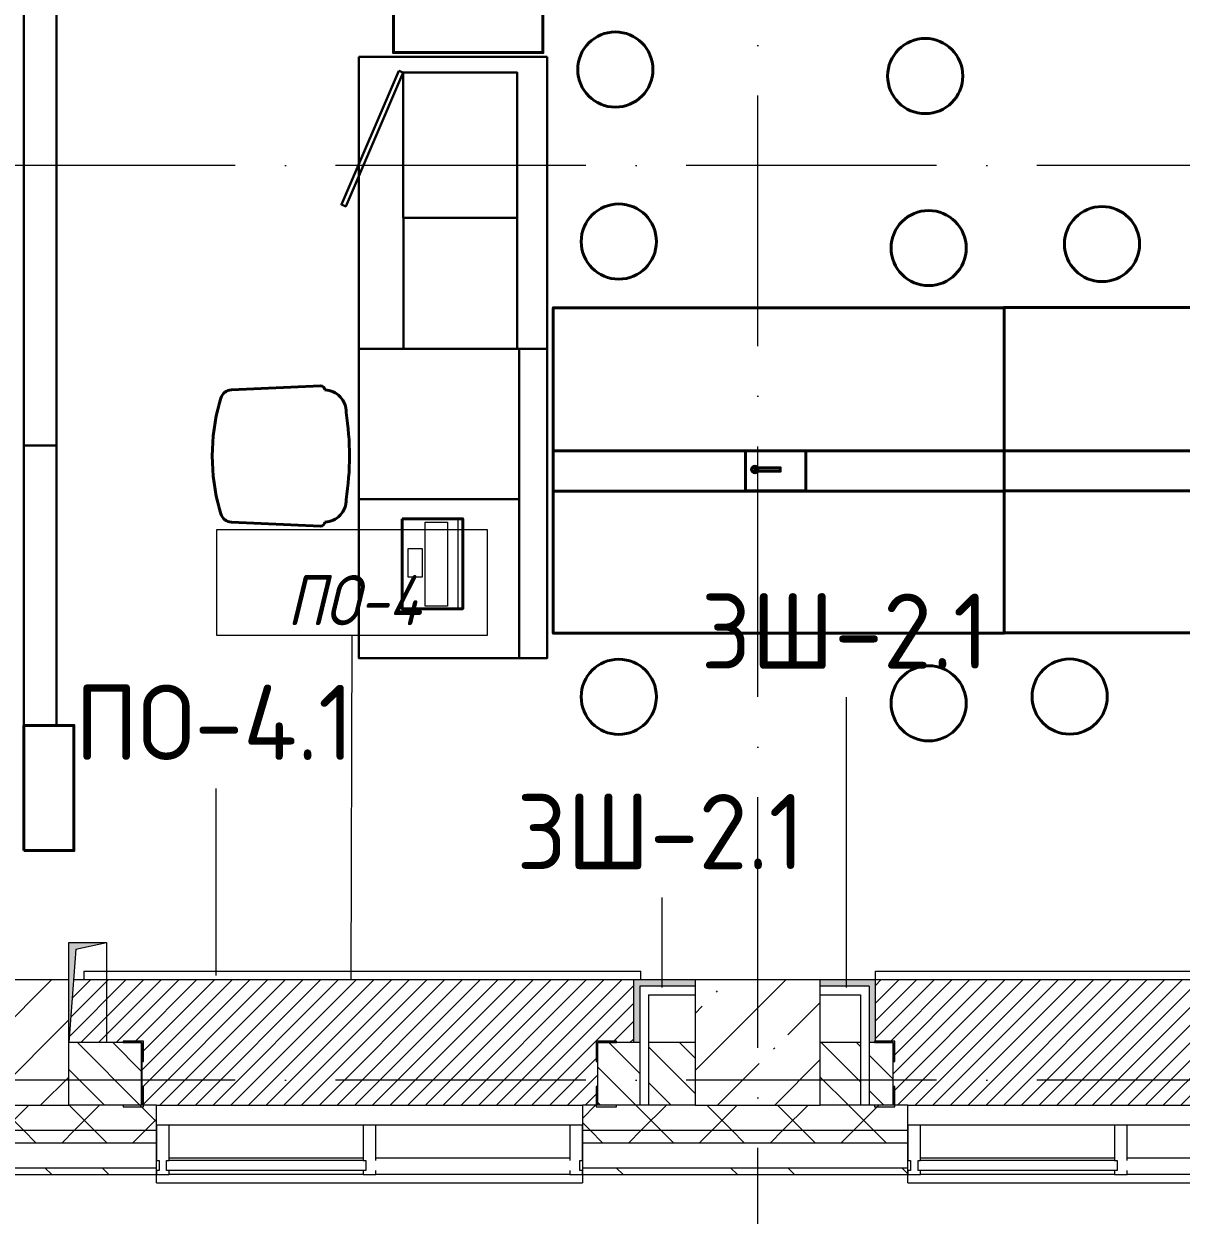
# Model space of a CAD drawing. Header units: millimetres. Extents: x -6467 to 105918, y -7090 to 92481.
# Drawn here: x 50670 to 55291, y -2358 to 2397 of the extents above; entities that cross this region are included whole.
import ezdxf

# ---------------------------------------------------------------- set-up
doc = ezdxf.new("R2010")
doc.units = ezdxf.units.MM
doc.linetypes.add('50_200_ШТРИХ_1Т_ш5_п1_п1_', pattern=[1400, 1000, -200, 0, -200])
for name, color, linetype, lineweight in [('A-FLOR', 7, 'Continuous', 9), ('A-FLOR-IDEN', 7, 'Continuous', 9), ('A-GLAZ', 7, 'Continuous', 5), ('A-GLAZ-CWMG', 7, 'Continuous', 9), ('A-GLAZ-CWMG-1', 7, 'Continuous', 20), ('A-WALL', 7, 'Continuous', 5), ('A-WALL-FNSH-1', 7, 'Continuous', 5), ('A-WALL-IDEN', 7, 'Continuous', 9), ('I-WALL', 7, 'Continuous', 5), ('S-COLS', 7, 'Continuous', 9), ('S-COLS-1', 7, 'Continuous', 5)]:
    doc.layers.add(name, color=color, linetype=linetype, lineweight=lineweight)
for name, color, linetype, lineweight, true_color in [('A-FLOR-PATT-1', 7, 'Continuous', 5, 0xd61c12), ('A-GENM-1', 7, 'Continuous', 9, 0xaaaaaa), ('A-GENM-2', 7, 'Continuous', 20, 0xaaaaaa), ('A-WALL-1', 7, 'Continuous', 5, 0x77b143), ('A-WALL-3', 7, 'Continuous', 5, 0x787878), ('M-EQPM-1', 7, 'Continuous', 9, 0xaaaaaa), ('M-EQPM-2', 7, 'Continuous', 9, 0xe2e2e2), ('мебель 2 этаж-1', 7, 'Continuous', 40, 0xaaaaaa), ('Оси-3', 7, '50_200_ШТРИХ_1Т_ш5_п1_п1_', 9, 0xaaaaaa), ('ТХ_функционал-2', 7, 'Continuous', 40, 0xaaaaaa), ('ТХ_функционал-4', 7, 'Continuous', 20, 0xaaaaaa), ('ТХ_функционал-9', 7, 'Continuous', 30, 0xaaaaaa)]:
    doc.layers.add(name, color=color, linetype=linetype, lineweight=lineweight, true_color=true_color)
doc.styles.add('GOST Common', font='GOST_Common.ttf', dxfattribs={"height": 300})
doc.styles.add('GOST Common_I', font='GOST_Common Italic.ttf', dxfattribs={"width": 0.9, "height": 200})
pattern_1 = [(45, (0, 0), (-141.42136, 141.42136), []), (135, (0, 0), (-141.42136, -141.42136), [])]

# ---------------------------------------------------------------- blocks, each defined once
blk = doc.blocks.new('BSC_Колонна _Прямоугольная - 500х500-V71-АИ_План этажа Радиаторы_2')
at = {"layer": 'S-COLS-1'}
h = blk.add_hatch(dxfattribs=at)
h.set_pattern_fill('FP_99', color=256, style=0, pattern_type=2)
h.set_pattern_definition([(45, (-50600, 1668.96), (-228.0985, 228.0985), []), (45, (-50371.9, 1668.96), (-228.0985, 228.0985), [403.225, -80.645, 6.706, -73.939])])
h.paths.add_polyline_path([(-250, -250), (250, -250), (250, 250), (-250, 250), (-250, -50.9)])
for p, q in [((250, 250), (-250, 250)), ((-250, 250), (-250, -250)), ((250, -250), (250, 0)), ((-250, -250), (250, -250))]:
    blk.add_line(p, q, dxfattribs=at)
blk = doc.blocks.new('BSC_Колонна _Прямоугольная - 500х500-V73-АИ_План этажа Радиаторы_2')
at = {"layer": 'S-COLS-1'}
h = blk.add_hatch(dxfattribs=at)
h.set_pattern_fill('FP_101', color=256, style=0, pattern_type=2)
h.set_pattern_definition([(45, (-53600, 1668.96), (-228.0985, 228.0985), []), (45, (-53371.9, 1668.96), (-228.0985, 228.0985), [403.225, -80.645, 6.706, -73.939])])
h.paths.add_polyline_path([(-111.1, -250), (250, -250), (250, 250), (-250, 250), (-250, -250)])
for p, q in [((250, 250), (-250, 250)), ((-250, 250), (-250, -250)), ((250, -250), (250, 250)), ((-250, -250), (250, -250))]:
    blk.add_line(p, q, dxfattribs=at)
blk = doc.blocks.new('Прямоугольный импост - Импост структурный с накладкой - 180мм-22437111-АИ_План этажа Радиаторы_2')
at = {"layer": 'A-GLAZ-CWMG-1'}
for p, q in [((-50, 0), (-50, 17)), ((-50, 17), (0, 17)), ((0, 0), (-10, 0)), ((-10, 0), (-10, -40)), ((0, 17), (0, 0)), ((-50, -180), (-50, -40)), ((-10, -40), (0, -40)), ((0, -40), (0, -180)), ((0, -180), (-50, -180))]:
    blk.add_line(p, q, dxfattribs=at)
blk = doc.blocks.new('Прямоугольный импост - Импост структурный с накладкой - 180мм-V234-АИ_План этажа Радиаторы_2')
at = {"layer": 'A-GLAZ-CWMG'}
for p, q in [((30725, -1999), (29950, -1999)), ((30725, -2139), (29950, -2139)), ((30725, -2179), (29950, -2179)), ((30725, -2196), (29950, -2196))]:
    blk.add_line(p, q, dxfattribs=at)
blk = doc.blocks.new('Прямоугольный импост - Импост структурный с накладкой - 180мм-V232-АИ_План этажа Радиаторы_2')
at = {"layer": 'A-GLAZ-CWMG'}
for p, q in [((6637, 55111), (5862, 55111)), ((6637, 54914), (5862, 54914))]:
    blk.add_line(p, q, dxfattribs=at)
blk = doc.blocks.new('Прямоугольный импост - Импост структурный с накладкой - 180мм-V237-АИ_План этажа Радиаторы_2')
at = {"layer": 'A-GLAZ-CWMG-1'}
for p, q in [((-25, 0), (-25, 17)), ((-25, 17), (25, 17)), ((-15, 0), (-25, 0)), ((-15, -40), (-15, 0)), ((25, 17), (25, 0)), ((-25, -180), (-25, -40)), ((-25, -40), (-15, -40)), ((25, -40), (25, -180)), ((25, -180), (-25, -180))]:
    blk.add_line(p, q, dxfattribs=at)
blk = doc.blocks.new('Прямоугольный импост - Импост структурный с накладкой - 180мм-22437157-АИ_План этажа Радиаторы_2')
at = {"layer": 'A-GLAZ-CWMG-1'}
for p, q in [((0, 17), (-50, 17)), ((-50, 17), (-50, 0)), ((-50, 0), (-40, 0)), ((-40, 0), (-40, -40)), ((-10, -40), (-10, 0)), ((-10, 0), (0, 0)), ((0, 0), (0, 17)), ((-40, -40), (-50, -40)), ((-50, -40), (-50, -180)), ((0, -40), (-10, -40)), ((0, -180), (0, -40)), ((-50, -180), (0, -180))]:
    blk.add_line(p, q, dxfattribs=at)
blk = doc.blocks.new('Канал вертикальный прямоугольный - Шахта - значок проема-V341-АИ_План этажа Радиаторы_2')
at = {"layer": 'M-EQPM-2'}
blk.add_hatch(color=256, dxfattribs=at).paths.add_polyline_path([(-75, -200), (-47.5, 172.5), (72.4, 200), (-75, 200)])
at = {"layer": 'M-EQPM-1'}
for p, q in [((-75, -200), (-75, 200)), ((-75, 200), (75, 200)), ((-47.5, 172.5), (75, 200)), ((75, 200), (75, -200)), ((-47.5, 172.5), (-75, -200)), ((75, -200), (-75, -200))]:
    blk.add_line(p, q, dxfattribs=at)
blk = doc.blocks.new('Фахверк _газобетон торцы_290 - Фахверк _газобетон торцы_-25572820-АИ_План этажа Радиаторы_2')
at = {"layer": 'A-GENM-2'}
for p, q in [((89406, 11134.7), (89325, 11134.7)), ((89325, 11134.7), (89325, 11128.7)), ((89325, 11128.7), (89400, 11128.7)), ((89400, 11128.7), (89400, 11053.7)), ((89406, 11053.7), (89406, 11134.7)), ((89400, 11053.7), (89406, 11053.7)), ((89400, 10953.7), (89400, 10878.7)), ((89406, 10953.7), (89400, 10953.7)), ((89406, 10872.7), (89406, 10953.7)), ((89400, 10878.7), (89325, 10878.7)), ((89325, 10878.7), (89325, 10872.7)), ((89325, 10872.7), (89406, 10872.7))]:
    blk.add_line(p, q, dxfattribs=at)
blk = doc.blocks.new('Фахверк _газобетон торцы_291 - Фахверк _газобетон торцы_-25572840-АИ_План этажа Радиаторы_2')
at = {"layer": 'A-GENM-2'}
for p, q in [((89406, 11134.7), (89325, 11134.7)), ((89325, 11134.7), (89325, 11128.7)), ((89325, 11128.7), (89400, 11128.7)), ((89400, 11128.7), (89400, 11053.7)), ((89406, 11053.7), (89406, 11134.7)), ((89400, 11053.7), (89406, 11053.7)), ((89400, 10953.7), (89400, 10878.7)), ((89406, 10953.7), (89400, 10953.7)), ((89406, 10872.7), (89406, 10953.7)), ((89400, 10878.7), (89325, 10878.7)), ((89325, 10878.7), (89325, 10872.7)), ((89325, 10872.7), (89406, 10872.7))]:
    blk.add_line(p, q, dxfattribs=at)
blk = doc.blocks.new('Фахверк _газобетон торцы_292 - Фахверк _газобетон торцы_-25572860-АИ_План этажа Радиаторы_2')
at = {"layer": 'A-GENM-2'}
for p, q in [((89406, 11134.7), (89325, 11134.7)), ((89325, 11134.7), (89325, 11128.7)), ((89325, 11128.7), (89400, 11128.7)), ((89400, 11128.7), (89400, 11053.7)), ((89406, 11053.7), (89406, 11134.7)), ((89400, 11053.7), (89406, 11053.7)), ((89400, 10953.7), (89400, 10878.7)), ((89406, 10953.7), (89400, 10953.7)), ((89406, 10872.7), (89406, 10953.7)), ((89400, 10878.7), (89325, 10878.7)), ((89325, 10878.7), (89325, 10872.7)), ((89325, 10872.7), (89406, 10872.7))]:
    blk.add_line(p, q, dxfattribs=at)
blk = doc.blocks.new('Отлив_СКБ - Отлив витража-V387-АИ_План этажа Радиаторы_2')
at = {"layer": 'A-GLAZ'}
for p, q in [((0, 67.4), (0, 100)), ((1700, 100), (0, 100)), ((1700, 100), (1700, 67.4)), ((50, 2), (825, 2)), ((875, 2), (1650, 2)), ((825, 0), (50, 0)), ((1650, 0), (875, 0))]:
    blk.add_line(p, q, dxfattribs=at)
blk = doc.blocks.new('мебель 2 этаж-28800768-АИ_План этажа Радиаторы_2')
at = {"layer": 'ТХ_функционал-2'}
for p, q in [((54117.4, 2667), (53762.2, 2651.3)), ((53720.3, 2618.5), (53714.8, 2599.7)), ((53714.8, 2175.1), (53720.3, 2156.4)), ((53762.2, 2123.5), (54117.4, 2107.8))]:
    blk.add_line(p, q, dxfattribs=at)
at = {"layer": 'ТХ_функционал-2', "flags": 128}
for points in [[(54408.3, 5297.5), (55006.3, 5297.5), (55006.3, 3997.6), (54409.2, 3997.6), (54409.2, 5297.5)], [(56847.3, 2980.1), (56847.3, 1680.1), (55047.3, 1680.1), (55047.3, 2979.2), (56847.3, 2979.2)], [(58647.3, 2981.1), (58647.3, 1681.1), (56847.3, 1681.1), (56847.3, 2980.1), (58647.3, 2980.1)], [(56847.2, 2247.9), (56847.2, 2407.7), (55047.3, 2407.7), (55047.3, 2247.5), (56847.2, 2247.5)], [(55814.2, 2407.5), (56055.1, 2407.5), (56055.1, 2247.7), (55814.2, 2247.7), (55814.2, 2407.5)], [(58647.2, 2248.8), (58647.2, 2408.6), (56847.3, 2408.6), (56847.3, 2248.4), (58647.2, 2248.4)]]:
    blk.add_lwpolyline(points, dxfattribs=at)
for points in [[(55851.6, 2340.7), (55851.6, 2326.5), (55953.8, 2326.5), (55953.8, 2340.7)], [(54444.1, 2136.8), (54444.1, 1777.8), (54686.1, 1777.8), (54686.1, 2136.8)], [(52933.7, 812.2), (52933.7, 1312.2), (53133.7, 1312.2), (53133.7, 812.2)]]:
    blk.add_lwpolyline(points, close=True, dxfattribs=at)
at = {"layer": 'ТХ_функционал-2'}
for centre, radius in [((55295.2, 3929.8), 150), ((56532.2, 3903.8), 150), ((55309, 3243.2), 150), ((57238.2, 3233.2), 150), ((56546, 3217.2), 150), ((55851.6, 2333.6), 12.9), ((55309, 1426.2), 150), ((57109, 1427.2), 150), ((56546, 1400.2), 150)]:
    blk.add_circle(centre, radius, dxfattribs=at)
for centre, radius, start, end in [((54118, 2649.5), 17.6, 4.7434, 91.8292), ((53764.2, 2605.5), 45.8, 92.5404, 163.5801), ((54133.7, 2564.8), 86.4, 357.5378, 88.736), ((54479, 2387.4), 793.2, 164.4748, 195.5252), ((53128.3, 2387.5), 1105.5, 350.9686, 9.0314), ((54133.7, 2210.3), 86.4, 271.264, 2.4622), ((53764.2, 2169.3), 45.8, 196.4199, 267.4596), ((54118, 2125.3), 17.6, 268.1708, 355.2566)]:
    blk.add_arc(centre, radius, start, end, dxfattribs=at)
at = {"layer": 'ТХ_функционал-4'}
for p, q in [((53775.9, 2651.9), (54117.4, 2667)), ((53775.9, 2122.9), (54117.4, 2107.8)), ((54665.9, 2136.8), (54665.9, 1777.8))]:
    blk.add_line(p, q, dxfattribs=at)
at = {"layer": 'ТХ_функционал-4', "flags": 128}
for points in [[(54624.5, 2123.2), (54624.5, 1788.2), (54536.5, 1788.2), (54536.5, 2123.2)], [(54524.2, 2018.1), (54524.2, 1903.6), (54467.5, 1903.6), (54467.5, 2018.1)]]:
    blk.add_lwpolyline(points, close=True, dxfattribs=at)
at = {"layer": 'ТХ_функционал-9'}
blk.add_line((54270.8, 3980.5), (55022.9, 3980.5), dxfattribs=at)
at = {"layer": 'ТХ_функционал-9', "flags": 128}
for points in [[(53064.5, 2429.7), (53064.5, 4434.7), (52933.7, 4434.7), (52933.7, 2429.7)], [(54431.1, 3924.7), (54201.5, 3390.6), (54219.1, 3383.3), (54448.6, 3917.4)], [(52933.7, 2429.7), (52933.7, 1312.2), (53064.5, 1312.2), (53064.5, 2429.7)]]:
    blk.add_lwpolyline(points, close=True, dxfattribs=at)
for points in [[(54270.8, 3980.5), (54270.8, 1580.5), (55023.1, 1580.5), (55023.1, 3980.6)], [(54448.6, 3917.4), (54448.6, 3337.7), (54903.7, 3337.7), (54903.7, 3917.5), (54448.6, 3917.5)], [(54448.8, 2815.5), (54448.8, 3337.7), (54903.7, 3337.7), (54903.7, 2815.5), (54448.8, 2815.5)], [(54271, 2215.5), (54271, 2815.5), (54910.9, 2815.5), (54910.9, 2215.5), (54271, 2215.5)], [(55024.4, 2815.5), (54910.9, 2815.5), (54910.9, 1582.7)]]:
    blk.add_lwpolyline(points, dxfattribs=at)
blk = doc.blocks.new('AAR_СКБ_Марка_Перекрытия_1 мм - Марка пола-27961726-АИ_План этажа Радиаторы_2')
at = {"layer": 'A-FLOR-IDEN'}
for p, q in [((2.723, 2.101), (-2.69, 2.101)), ((-2.69, 2.101), (-2.69, 0)), ((2.723, 0), (2.723, 2.101)), ((-2.69, 0), (2.723, 0))]:
    blk.add_line(p, q, dxfattribs=at)

msp = doc.modelspace()

# ---------------------------------------------------------------- hatches: boundary and pattern name
at = {"layer": 'A-FLOR-PATT-1'}
h = msp.add_hatch(dxfattribs=at)
h.set_pattern_fill('FP_277', color=256, style=0, pattern_type=2)
h.set_pattern_definition([(45, (52100, -1668.96), (-35.3553, 35.3553), [])])
h.paths.add_polyline_path([(52658.4, -1919), (52955.4, -1918.1), (52955.4, -1844), (52960.4, -1844), (52960.4, -1744), (52955.4, -1744), (52955.4, -1663), (53036.4, -1663), (53036.4, -1669), (53104, -1669), (53104, -1419), (50868.5, -1419), (50850, -1669), (51066.4, -1669), (51066.4, -1663), (51147.4, -1663), (51147.4, -1744), (51141.4, -1744), (51141.4, -1844), (51147.4, -1844), (51147.4, -1919), (51827.9, -1919)])
h = msp.add_hatch(dxfattribs=at)
h.set_pattern_fill('FP_278', color=256, style=0, pattern_type=2)
h.set_pattern_definition([(45, (56600, -1668.96), (-35.3553, 35.3553), [])])
h.paths.add_polyline_path([(58471.9, -1919), (58955.4, -1919), (58955.4, -1844), (58960.4, -1844), (58960.4, -1744), (58955.4, -1744), (58955.4, -1663), (59036.4, -1663), (59036.4, -1669), (59100, -1669), (59100, -1419), (54070, -1419), (54070.6, -1663), (54147.4, -1663), (54147.4, -1744), (54141.4, -1744), (54141.4, -1844), (54147.4, -1844), (54147.4, -1919), (55955.4, -1918.1), (55955.4, -1844), (55960.4, -1844), (55960.4, -1744), (55955.4, -1744), (55955.4, -1663), (56036.4, -1663), (56036.4, -1669), (57066.4, -1669), (57066.8, -1663), (57147.4, -1663), (57147.4, -1744), (57141.4, -1744), (57141.4, -1844), (57147.4, -1844), (57147.4, -1919), (57641.4, -1919)])
at = {"layer": 'A-WALL'}
h = msp.add_hatch(dxfattribs=at)
h.set_pattern_fill('FP_125', color=256, style=0, pattern_type=2)
h.set_pattern_definition(pattern_1)
h.paths.add_polyline_path([(99166.3, -2019), (101250, -2019), (101250, -1919), (92065.3, -1919), (92065.3, -2019), (95844.3, -2019)])
h.paths.add_polyline_path([(90365.3, -2019), (90365.3, -1919), (82525, -1919), (82525, -2019), (90030.8, -2019)])
h.paths.add_polyline_path([(81400, -2019), (81675, -2019), (81675, -1919), (80400, -1919), (80400, -2019), (81310.6, -2019)])
h.paths.add_polyline_path([(70900, -2019), (72700, -2019), (72700, -1919), (70900, -1919)])
h.paths.add_polyline_path([(69200, -2019), (69200, -1919), (67900, -1919), (67900, -2019), (68853.1, -2019)])
h.paths.add_polyline_path([(66200, -2019), (66200, -1919), (64900, -1919), (64900, -2019), (65946.4, -2019)])
h.paths.add_polyline_path([(63039.6, -2019), (63200, -2019), (63200, -1919), (61900, -1919), (61900, -2019), (62624.4, -2019)])
h.paths.add_polyline_path([(57200, -2019), (57200, -1919), (55900, -1919), (55900, -2019), (56810.9, -2019)])
h.paths.add_polyline_path([(58900, -2019), (60200, -2019), (60200, -1919), (58900, -1919)])
h.paths.add_polyline_path([(52900, -2019), (54200, -2019), (54200, -1919), (52900, -1919)])
h.paths.add_polyline_path([(50997.4, -2019), (51200, -2019), (51200, -1919), (49900, -1919), (49900, -2019), (50166.9, -2019)])
h.paths.add_polyline_path([(46900, -2019), (48200, -2019), (48200, -1919), (46900, -1919)])
h.paths.add_polyline_path([(45183.9, -2019), (45200, -2019), (45200, -1919), (43900, -1919), (43900, -2019), (44353.4, -2019)])
h.paths.add_polyline_path([(41861.9, -2019), (42200, -2019), (42200, -1919), (40900, -1919), (40900, -2019), (41031.4, -2019)])
h.paths.add_polyline_path([(38539.9, -2019), (39200, -2019), (39200, -1919), (37600, -1919), (37600, -2019), (37709.4, -2019)])
h.paths.add_polyline_path([(34600, -2019), (35900, -2019), (35900, -1919), (34600, -1919)])
h.paths.add_polyline_path([(31895.9, -2019), (32900, -2019), (32900, -1919), (31600, -1919), (31600, -2019)])
h.paths.add_polyline_path([(29900, -2019), (29900, -1919), (28790, -1919), (28790, -2019), (29819.7, -2019)])
h.paths.add_polyline_path([(25667.2, -2019), (26900, -2019), (26900, -1919), (25600, -1919), (25600, -2019)])
h.paths.add_polyline_path([(23900, -2019), (23900, -1919), (22600, -1919), (22600, -2019), (23590.9, -2019)])
h.paths.add_polyline_path([(20268.9, -2019), (20900, -2019), (20900, -1919), (19600, -1919), (19600, -2019), (19853.7, -2019)])
h.paths.add_polyline_path([(14870.7, -2019), (14960, -2019), (14960, -1919), (13660, -1919), (13660, -2019), (14455.5, -2019)])
h.paths.add_polyline_path([(16660, -2019), (17900, -2019), (17900, -1919), (16660, -1919)])
h.paths.add_polyline_path([(12785, -2019), (12785, -1919), (7325.3, -1919), (7325.3, -2019), (12379.2, -2019)])
h.paths.add_polyline_path([(2828.5, -2019), (6450.3, -2019), (6450.3, -1919), (-2550, -1919), (-2550, -2019), (-493.5, -2019)])
h = msp.add_hatch(dxfattribs=at)
h.set_pattern_fill('FP_125', color=256, style=0, pattern_type=2)
h.set_pattern_definition(pattern_1)
h.paths.add_polyline_path([(99166.3, -2069), (101350, -2069), (101350, -2019), (92065.3, -2019), (92065.3, -2069), (95844.3, -2069)])
h.paths.add_polyline_path([(89200.3, -2069), (90365.3, -2069), (90365.3, -2019), (82525, -2019), (82525, -2069), (87539.3, -2069)])
h.paths.add_polyline_path([(81675, -2069), (81675, -2019), (80400, -2019), (80400, -2069), (81310.6, -2069)])
h.paths.add_polyline_path([(72590.4, -2069), (72700, -2069), (72700, -2019), (70900, -2019), (70900, -2069), (71759.9, -2069)])
h.paths.add_polyline_path([(68853.1, -2069), (69200, -2069), (69200, -2019), (67900, -2019), (67900, -2069), (68437.9, -2069)])
h.paths.add_polyline_path([(65946.4, -2069), (66200, -2069), (66200, -2019), (64900, -2019), (64900, -2069), (65115.9, -2069)])
h.paths.add_polyline_path([(62209.1, -2069), (63200, -2069), (63200, -2019), (61900, -2019), (61900, -2069)])
h.paths.add_polyline_path([(57200, -2069), (57200, -2019), (55900, -2019), (55900, -2069), (56810.9, -2069)])
h.paths.add_polyline_path([(58900, -2069), (60200, -2069), (60200, -2019), (58900, -2019)])
h.paths.add_polyline_path([(50997.4, -2069), (51200, -2069), (51200, -2019), (49900, -2019), (49900, -2069), (50166.9, -2069)])
h.paths.add_polyline_path([(53904.1, -2069), (54200, -2069), (54200, -2019), (52900, -2019), (52900, -2069), (53488.9, -2069)])
h.paths.add_polyline_path([(48200, -2069), (48200, -2019), (46900, -2019), (46900, -2069), (47675.4, -2069)])
h.paths.add_polyline_path([(42200, -2069), (42200, -2019), (40900, -2019), (40900, -2069), (41861.9, -2069)])
h.paths.add_polyline_path([(45183.9, -2069), (45200, -2069), (45200, -2019), (43900, -2019), (43900, -2069), (44353.4, -2069)])
h.paths.add_polyline_path([(39200, -2069), (39200, -2019), (37600, -2019), (37600, -2069), (38955.2, -2069)])
h.paths.add_polyline_path([(35900, -2069), (35900, -2019), (34600, -2019), (34600, -2069), (35217.9, -2069)])
h.paths.add_polyline_path([(31895.9, -2069), (32900, -2069), (32900, -2019), (31600, -2019), (31600, -2069)])
h.paths.add_polyline_path([(26497.7, -2069), (26900, -2069), (26900, -2019), (25600, -2019), (25600, -2069), (26082.4, -2069)])
h.paths.add_polyline_path([(28989.2, -2069), (29900, -2069), (29900, -2019), (28790, -2019), (28790, -2069)])
h.paths.add_polyline_path([(23900, -2069), (23900, -2019), (22600, -2019), (22600, -2069), (23590.9, -2069)])
h.paths.add_polyline_path([(19600, -2069), (20900, -2069), (20900, -2019), (19600, -2019)])
h.paths.add_polyline_path([(14870.7, -2069), (14960, -2069), (14960, -2019), (13660, -2019), (13660, -2069), (14455.5, -2069)])
h.paths.add_polyline_path([(16947, -2069), (17900, -2069), (17900, -2019), (16660, -2019), (16660, -2069)])
h.paths.add_polyline_path([(10303, -2069), (12785, -2069), (12785, -2019), (7325.3, -2019), (7325.3, -2069), (9472.5, -2069)])
h.paths.add_polyline_path([(5735.2, -2069), (6450.3, -2069), (6450.3, -2019), (-2600, -2019), (-2600, -2069), (5320, -2069)])
at = {"layer": 'A-WALL-1'}
for points in [[(53350, -1444), (53350, -1419), (53104, -1419), (53104, -1444), (53129, -1444)], [(54045, -1444), (54070, -1444), (54070, -1419), (53850, -1419), (53850, -1444)], [(53104, -1669), (53129, -1669), (53129, -1444), (53104, -1444), (53104, -1479)], [(54070, -1669), (54070, -1444), (54045, -1444), (54045, -1669)]]:
    msp.add_hatch(color=256, dxfattribs=at).paths.add_polyline_path(points)
at = {"layer": 'A-WALL-3'}
h = msp.add_hatch(dxfattribs=at)
h.set_pattern_fill('FP_124', color=256, style=0, pattern_type=2)
h.set_pattern_definition([(135, (0, 0), (-342.1478, -342.1478), []), (135, (228.1, 0), (-342.1478, -342.1478), [])])
h.paths.add_polyline_path([(101400, -2196), (101500, -2196), (101500, -2169), (92065.3, -2169), (92065.3, -2196), (101350, -2196)])
h.paths.add_polyline_path([(90365.3, -2196), (90365.3, -2169), (82525, -2169), (82525, -2196), (90030.8, -2196)])
h.paths.add_polyline_path([(81675, -2196), (81675, -2169), (80400, -2169), (80400, -2196), (81310.6, -2196)])
h.paths.add_polyline_path([(71759.9, -2196), (72700, -2196), (72700, -2169), (70900, -2169), (70900, -2196), (70929.4, -2196)])
h.paths.add_polyline_path([(68853.1, -2196), (69200, -2196), (69200, -2169), (67900, -2169), (67900, -2196), (68437.9, -2196)])
h.paths.add_polyline_path([(65946.4, -2196), (66200, -2196), (66200, -2169), (64900, -2169), (64900, -2196), (65115.9, -2196)])
h.paths.add_polyline_path([(62209.1, -2196), (63200, -2196), (63200, -2169), (61900, -2169), (61900, -2196)])
h.paths.add_polyline_path([(55900, -2196), (57200, -2196), (57200, -2169), (55900, -2169)])
h.paths.add_polyline_path([(60200, -2196), (60200, -2169), (58900, -2169), (58900, -2196), (60132.9, -2196)])
h.paths.add_polyline_path([(52900, -2196), (54200, -2196), (54200, -2169), (52900, -2169)])
h.paths.add_polyline_path([(50997.4, -2196), (51200, -2196), (51200, -2169), (49900, -2169), (49900, -2196), (50166.9, -2196)])
h.paths.add_polyline_path([(48200, -2196), (48200, -2169), (46900, -2169), (46900, -2196), (47675.4, -2196)])
h.paths.add_polyline_path([(45183.9, -2196), (45200, -2196), (45200, -2169), (43900, -2169), (43900, -2196), (44353.4, -2196)])
h.paths.add_polyline_path([(41031.4, -2196), (42200, -2196), (42200, -2169), (40900, -2169), (40900, -2196)])
h.paths.add_polyline_path([(38955.2, -2196), (39200, -2196), (39200, -2169), (37600, -2169), (37600, -2196), (38539.9, -2196)])
h.paths.add_polyline_path([(35217.9, -2196), (35900, -2196), (35900, -2169), (34600, -2169), (34600, -2196), (34802.7, -2196)])
h.paths.add_polyline_path([(32726.4, -2196), (32900, -2196), (32900, -2169), (31600, -2169), (31600, -2196), (31895.9, -2196)])
h.paths.add_polyline_path([(29819.7, -2196), (29900, -2196), (29900, -2169), (28790, -2169), (28790, -2196), (29404.4, -2196)])
h.paths.add_polyline_path([(23900, -2196), (23900, -2169), (22600, -2169), (22600, -2196), (23590.9, -2196)])
h.paths.add_polyline_path([(26082.4, -2196), (26900, -2196), (26900, -2169), (25600, -2169), (25600, -2196), (25667.2, -2196)])
h.paths.add_polyline_path([(19600, -2196), (20900, -2196), (20900, -2169), (19600, -2169)])
h.paths.add_polyline_path([(14455.5, -2196), (14960, -2196), (14960, -2169), (13660, -2169), (13660, -2196), (14040.2, -2196)])
h.paths.add_polyline_path([(17777.5, -2196), (17900, -2196), (17900, -2169), (16660, -2169), (16660, -2196), (16947, -2196)])
h.paths.add_polyline_path([(11964, -2196), (12785, -2196), (12785, -2169), (7325.3, -2169), (7325.3, -2196), (11133.5, -2196)])
h.paths.add_polyline_path([(5735.2, -2196), (6450.3, -2196), (6450.3, -2169), (-2727, -2169), (-2727, -2196), (5320, -2196)])
at = {"layer": 'I-WALL'}
h = msp.add_hatch(dxfattribs=at)
h.set_pattern_fill('FP_2', color=256, style=0, pattern_type=2)
h.set_pattern_definition([(135, (0, 0), (-70.71068, -70.71068), [])])
h.paths.add_polyline_path([(80895.3, -1919), (80900, -1919), (80900, -1669), (80460, -1669), (80460, -1919), (80480.1, -1919)])
h.paths.add_polyline_path([(71850, -1919), (71900, -1919), (71900, -1669), (71850, -1669), (71850, -1795)])
h.paths.add_polyline_path([(71110.2, -1919), (71110.2, -1669), (70960.4, -1670.8), (70960.4, -1919)])
h.paths.add_polyline_path([(72400, -1919), (72567.2, -1919), (72567.2, -1669), (72400, -1669), (72400, -1719.8)])
h.paths.add_polyline_path([(71350, -1919), (71350, -1669), (71145.2, -1669), (71145.2, -1919)])
h.paths.add_polyline_path([(72602.2, -1919), (72640, -1919), (72640, -1669), (72602.2, -1669), (72602.2, -1719.8)])
h.paths.add_polyline_path([(69140.4, -1919), (69140.4, -1670.8), (68850, -1670.8), (68850, -1919), (68853.1, -1919)])
h.paths.add_polyline_path([(68129, -1919), (68129, -1669), (67960.4, -1669), (67960.4, -1919), (68022.6, -1919)])
h.paths.add_polyline_path([(68350, -1919), (68350, -1669), (68164, -1669), (68164, -1919)])
h.paths.add_polyline_path([(65946.4, -1919), (66140.4, -1919), (66140.4, -1669), (64960.4, -1669), (64960.4, -1919), (65115.9, -1919)])
h.paths.add_polyline_path([(62850, -1919), (63140.4, -1919), (63140.4, -1669), (62850, -1669), (62850, -1730.5)])
h.paths.add_polyline_path([(62209.1, -1919), (62350, -1919), (62350, -1669), (61960.4, -1669), (61960.4, -1919)])
h.paths.add_polyline_path([(59850, -1919), (60017.2, -1919), (60017.2, -1669), (59850, -1669), (59850, -1719.8)])
h.paths.add_polyline_path([(60052.2, -1919), (60140.4, -1919), (60140.4, -1669), (60052.2, -1669), (60052.2, -1719.8)])
h.paths.add_polyline_path([(55980.4, -1919), (57140.4, -1919), (57140.4, -1669), (55960.4, -1669), (55960.4, -1919)])
h.paths.add_polyline_path([(59350, -1919), (59350, -1669), (59160, -1669), (59160, -1919), (59302.4, -1919)])
h.paths.add_polyline_path([(58960.4, -1919), (59125, -1919), (59125, -1669), (58960.4, -1669), (58960.4, -1719.8)])
h.paths.add_polyline_path([(53164, -1919), (53350, -1919), (53350, -1669), (53164, -1669), (53164, -1719.8)])
h.paths.add_polyline_path([(50350, -1919), (50350, -1669), (50164, -1669), (50164, -1919), (50166.9, -1919)])
h.paths.add_polyline_path([(50129, -1919), (50129, -1669), (49960.4, -1669), (49960.4, -1919)])
h.paths.add_polyline_path([(53073.6, -1919), (53129, -1919), (53129, -1669), (52960.4, -1669), (52960.4, -1919)])
h.paths.add_polyline_path([(53904.1, -1919), (54010, -1919), (54010, -1669), (53850, -1669), (53850, -1919)])
h.paths.add_polyline_path([(54140.4, -1919), (54140.4, -1669), (54045, -1669), (54045, -1919)])
h.paths.add_polyline_path([(51140.4, -1919), (51140.4, -1669), (50850, -1669), (50850, -1919), (50997.4, -1919)])
h.paths.add_polyline_path([(45140.4, -1919), (45140.4, -1669), (45067.3, -1669), (45067.3, -1919)])
h.paths.add_polyline_path([(45032.3, -1919), (45032.3, -1669), (44850, -1669), (44850, -1919)])
h.paths.add_polyline_path([(47675.4, -1919), (48140.4, -1919), (48140.4, -1669), (46960.4, -1669), (46960.4, -1919)])
h.paths.add_polyline_path([(39140.4, -1919), (39140.4, -1669), (39052.2, -1669), (39052.2, -1919)])
h.paths.add_polyline_path([(38955.2, -1919), (39017.2, -1919), (39017.2, -1669), (38850, -1669), (38850, -1919)])
h.paths.add_polyline_path([(38350, -1919), (38350, -1669), (38300, -1669), (38300, -1919)])
h.paths.add_polyline_path([(41861.9, -1919), (42017.2, -1919), (42017.2, -1669), (41850, -1669), (41850, -1919)])
h.paths.add_polyline_path([(42052.2, -1919), (42139.8, -1919), (42139.8, -1669), (42052.2, -1669), (42052.2, -1719.8)])
h.paths.add_polyline_path([(43959.8, -1919), (44350, -1919), (44350, -1669), (43959.8, -1669), (43959.8, -1719.8)])
h.paths.add_polyline_path([(40960.4, -1919), (41350, -1919), (41350, -1669), (40960.4, -1669), (40960.4, -1719.8)])
h.paths.add_polyline_path([(35300, -1919), (35840.4, -1919), (35840.4, -1669), (35300, -1669), (35300, -1719.8)])
h.paths.add_polyline_path([(34660.4, -1919), (34800, -1919), (34800, -1669), (34660.4, -1669), (34660.4, -1719.8)])
h.paths.add_polyline_path([(37660.4, -1919), (37800, -1919), (37800, -1669), (37660.4, -1669), (37660.4, -1719.8)])
h.paths.add_polyline_path([(29480, -1919), (29480, -1669), (29300, -1669), (29300, -1919), (29404.4, -1919)])
h.paths.add_polyline_path([(31660.4, -1919), (32840.4, -1919), (32840.4, -1669), (31660.4, -1669), (31660.4, -1719.8)])
h.paths.add_polyline_path([(28660.4, -1919), (28800, -1919), (28800, -1669), (28660.4, -1669), (28660.4, -1719.8)])
h.paths.add_polyline_path([(29840.4, -1919), (29840.4, -1669), (29515, -1669), (29515, -1919), (29819.7, -1919)])
h.paths.add_polyline_path([(25800, -1919), (25800, -1669), (25660.4, -1669), (25660.4, -1919), (25667.2, -1919)])
h.paths.add_polyline_path([(26467.2, -1919), (26467.2, -1669), (26300, -1669), (26300, -1919)])
h.paths.add_polyline_path([(26840.4, -1919), (26840.4, -1669), (26502.2, -1669), (26502.2, -1919)])
h.paths.add_polyline_path([(23590.9, -1919), (23840.4, -1919), (23840.4, -1669), (22660.4, -1669), (22660.4, -1919), (22760.4, -1919)])
h.paths.add_polyline_path([(20684.2, -1919), (20840.4, -1919), (20840.4, -1669), (20475, -1669), (20475, -1919)])
h.paths.add_polyline_path([(17840.4, -1919), (17840.4, -1669), (17535, -1669), (17535, -1919), (17777.5, -1919)])
h.paths.add_polyline_path([(20300, -1919), (20440, -1919), (20440, -1669), (20300, -1669), (20300, -1719.8)])
h.paths.add_polyline_path([(19800, -1919), (19800, -1669), (19660.4, -1669), (19660.4, -1919)])
h.paths.add_polyline_path([(14400, -1919), (14400, -1669), (13722.5, -1669), (13722.5, -1919), (14040.2, -1919)])
h.paths.add_polyline_path([(16720.4, -1919), (16800, -1919), (16800, -1669), (16720.4, -1669), (16720.4, -1719.8)])
h.paths.add_polyline_path([(17500, -1919), (17500, -1669), (17300, -1669), (17300, -1919)])
h.paths.add_polyline_path([(12722.5, -1919), (12722.5, -1669), (11094.6, -1669), (11094.6, -1919), (12379.2, -1919)])
h.paths.add_polyline_path([(10900, -1919), (11059.6, -1919), (11059.6, -1669), (10900, -1669), (10900, -1885)])
h.paths.add_polyline_path([(10303, -1919), (10400, -1919), (10400, -1669), (7387.8, -1669), (7387.8, -1919), (9472.5, -1919)])
h.paths.add_polyline_path([(6032.8, -1919), (6387.8, -1919), (6387.8, -1669), (6032.8, -1669), (6032.8, -1719.8)])
h.paths.add_polyline_path([(5800, -1919), (5997.8, -1919), (5997.8, -1669), (5800, -1669), (5800, -1719.8)])

# ---------------------------------------------------------------- linework, layer by layer
at = {"layer": 'A-FLOR'}
for p, q in [((53104, -1419), (50868.5, -1419)), ((59100, -1419), (54070, -1419)), ((51141.4, -1744), (51141.4, -1844)), ((51200, -1919), (52900, -1919)), ((54200, -1919), (55900, -1919))]:
    msp.add_line(p, q, dxfattribs=at)
at = {"layer": 'A-FLOR-IDEN'}
msp.add_line((51977, -1419), (51980.4, -43.2), dxfattribs=at)
at = {"layer": 'A-WALL'}
for p, q in [((50910, -1384), (53134, -1384)), ((50910, -1384), (50910, -1419)), ((53134, -1419), (53134, -1384)), ((54070, -1384), (59130, -1384)), ((54070, -1419), (54070, -1384)), ((53129, -1444), (53129, -1919)), ((53350, -1444), (53129, -1444)), ((54045, -1444), (53850, -1444)), ((54045, -1444), (54045, -1919)), ((53164, -1479), (53164, -1919)), ((53164, -1479), (53350, -1479)), ((53850, -1479), (54010, -1479)), ((54010, -1479), (54010, -1919)), ((51140.4, -1669), (50850, -1669)), ((51140.4, -1919), (51140.4, -1669)), ((53129, -1669), (52960.4, -1669)), ((52960.4, -1669), (52960.4, -1919)), ((53350, -1669), (53164, -1669)), ((54010, -1669), (53850, -1669)), ((54140.4, -1669), (54045, -1669)), ((54140.4, -1919), (54140.4, -1669)), ((49900, -2019), (51200, -2019)), ((52900, -2019), (54200, -2019)), ((49900, -2069), (51200, -2069)), ((52900, -2069), (54200, -2069)), ((49900, -2169), (51200, -2169)), ((52900, -2169), (54200, -2169))]:
    msp.add_line(p, q, dxfattribs=at)
at = {"layer": 'A-WALL-FNSH-1'}
for p, q in [((53104, -1419), (53104, -1669)), ((53350, -1419), (53104, -1419)), ((54070, -1419), (53850, -1419)), ((54070, -1669), (54070, -1419)), ((51200, -1919), (50850, -1919)), ((51200, -2196), (51200, -1919)), ((53350, -1919), (52900, -1919)), ((52900, -1919), (52900, -2196)), ((54200, -1919), (53850, -1919)), ((54200, -2196), (54200, -1919)), ((49900, -2196), (51200, -2196)), ((52900, -2196), (54200, -2196))]:
    msp.add_line(p, q, dxfattribs=at)
at = {"layer": 'A-WALL-IDEN'}
for p, q in [((53954, -1448.9), (53954, -290.3)), ((51438.4, -1401.5), (51438.4, -654.5)), ((53218, -1448.9), (53218, -1090.4))]:
    msp.add_line(p, q, dxfattribs=at)
at = {"layer": 'Оси-3'}
for p, q in [((53600, -5889.7), (53600, 11717)), ((104718, 1831), (-5267.3, 1831)), ((104718, -1819), (-5267.3, -1819))]:
    msp.add_line(p, q, dxfattribs=at)

# ---------------------------------------------------------------- block references
at = {"layer": 'A-FLOR-IDEN', "xscale": 199.9999999999999, "yscale": 199.9999999999999, "zscale": 199.9999999999999}
msp.add_blockref('AAR_СКБ_Марка_Перекрытия_1 мм - Марка пола-27961726-АИ_План этажа Радиаторы_2', (51977, -43.2), dxfattribs=at)
at = {"layer": 'A-GENM-1'}
for name, p in [('Фахверк _газобетон торцы_290 - Фахверк _газобетон торцы_-25572820-АИ_План этажа Радиаторы_2', (-38258.6, -12797.7)), ('Фахверк _газобетон торцы_292 - Фахверк _газобетон торцы_-25572860-АИ_План этажа Радиаторы_2', (-35258.6, -12797.7))]:
    msp.add_blockref(name, p, dxfattribs=at)
at = {"layer": 'A-GENM-1', "rotation": 180}
msp.add_blockref('Фахверк _газобетон торцы_291 - Фахверк _газобетон торцы_-25572840-АИ_План этажа Радиаторы_2', (142361.4, 9209.8), dxfattribs=at)
at = {"layer": 'A-GLAZ', "rotation": 180}
for p in [(52900, -2128.6), (55900, -2128.6)]:
    msp.add_blockref('Отлив_СКБ - Отлив витража-V387-АИ_План этажа Радиаторы_2', p, dxfattribs=at)
at = {"layer": 'A-GLAZ-CWMG', "rotation": 180}
for p in [(51200, -2179), (54200, -2179)]:
    msp.add_blockref('Прямоугольный импост - Импост структурный с накладкой - 180мм-22437157-АИ_План этажа Радиаторы_2', p, dxfattribs=at)
at = {"layer": 'A-GLAZ-CWMG'}
for name, p in [('Прямоугольный импост - Импост структурный с накладкой - 180мм-V234-АИ_План этажа Радиаторы_2', (21300, 0)), ('Прямоугольный импост - Импост структурный с накладкой - 180мм-V232-АИ_План этажа Радиаторы_2', (46213, -57110)), ('Прямоугольный импост - Импост структурный с накладкой - 180мм-V234-АИ_План этажа Радиаторы_2', (24300, 0)), ('Прямоугольный импост - Импост структурный с накладкой - 180мм-V232-АИ_План этажа Радиаторы_2', (49213, -57110))]:
    msp.add_blockref(name, p, dxfattribs=at)
at = {"layer": 'A-GLAZ-CWMG', "extrusion": (0, 0, -1), "rotation": 180}
for name, p in [('Прямоугольный импост - Импост структурный с накладкой - 180мм-V237-АИ_План этажа Радиаторы_2', (-52050, -2179)), ('Прямоугольный импост - Импост структурный с накладкой - 180мм-22437111-АИ_План этажа Радиаторы_2', (-52900, -2179)), ('Прямоугольный импост - Импост структурный с накладкой - 180мм-V237-АИ_План этажа Радиаторы_2', (-55050, -2179))]:
    msp.add_blockref(name, p, dxfattribs=at)
at = {"layer": 'M-EQPM-1'}
msp.add_blockref('Канал вертикальный прямоугольный - Шахта - значок проема-V341-АИ_План этажа Радиаторы_2', (50925, -1469), dxfattribs=at)
at = {"layer": 'S-COLS'}
for name, p in [('BSC_Колонна _Прямоугольная - 500х500-V71-АИ_План этажа Радиаторы_2', (50600, -1669)), ('BSC_Колонна _Прямоугольная - 500х500-V73-АИ_План этажа Радиаторы_2', (53600, -1669))]:
    msp.add_blockref(name, p, dxfattribs=at)
at = {"layer": 'мебель 2 этаж-1'}
msp.add_blockref('мебель 2 этаж-28800768-АИ_План этажа Радиаторы_2', (-2263.5, -1715.2), dxfattribs=at)

# ---------------------------------------------------------------- texts
at = {"layer": 'A-FLOR-IDEN', "insert": (51987.2, 96.5), "char_height": 200, "width": 572.4, "attachment_point": 5, "line_spacing_factor": 1.022766, "style": 'GOST Common_I'}
msp.add_mtext('\\pt180,360,540,720,900,1080,1260,1440,1620,1800,1980,2160,2340,2520,2700,2880,3060,3240,3420,3600,3780,3960,4140,4320,4500,4680,4860,5040,5220,5400,5580,5760;ПО-4', dxfattribs=at)
at = {"layer": 'A-WALL-IDEN', "char_height": 300, "attachment_point": 2, "line_spacing_factor": 1.022766, "style": 'GOST Common'}
for s, insert, width in [('\\pt80.001,159.999,240,320.001,399.999,480,560.001,639.999,720,800.001,879.999,960,1040.001,1119.999,1200,1280.001,1359.999,1440,1520.001,1599.999,1680,1760.001,1839.999,1920,2000.001,2079.999,2160,2240.001,2319.999,2400,2480.001,2559.999;ЗШ-2.1', (53948, 123.1), 1190), ('\\pt80.001,159.999,240,320.001,399.999,480,560.001,639.999,720,800.001,879.999,960,1040.001,1119.999,1200,1280.001,1359.999,1440,1520.001,1599.999,1680,1760.001,1839.999,1920,2000.001,2079.999,2160,2240.001,2319.999,2400,2480.001,2559.999;ПО-4.1', (51431.4, -241.1), 1178), ('\\pt80.001,159.999,240,320.001,399.999,480,560.001,639.999,720,800.001,879.999,960,1040.001,1119.999,1200,1280.001,1359.999,1440,1520.001,1599.999,1680,1760.001,1839.999,1920,2000.001,2079.999,2160,2240.001,2319.999,2400,2480.001,2559.999;ЗШ-2.1', (53212, -677), 1190)]:
    msp.add_mtext(s, dxfattribs=dict(at, insert=insert, width=width))

doc.saveas('drawing.dxf')
